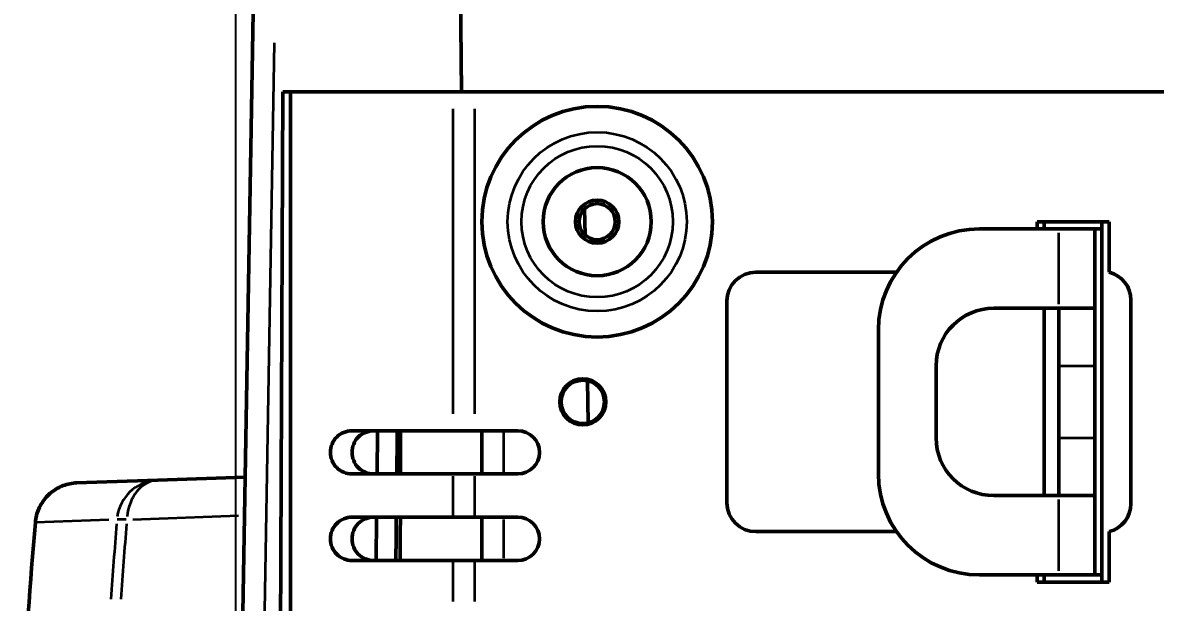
# Model space of a CAD drawing. Header units: millimetres. Extents: x 40 to 2195, y 40 to 1687.
# Drawn here: x 995.8 to 1074.3, y 366.6 to 406.8 of the extents above; entities that cross this region are included whole.
import ezdxf

# ---------------------------------------------------------------- set-up
doc = ezdxf.new("R2010")
doc.units = ezdxf.units.MM
doc.header["$LTSCALE"] = 8
for name, color, linetype, lineweight in [('Dimension (ISO)', 7, 'Continuous', 25), ('Visible (ISO)', 7, 'Continuous', 50), ('Visible Narrow (ISO)', 7, 'Continuous', 35)]:
    doc.layers.add(name, color=color, linetype=linetype, lineweight=lineweight)
doc.styles.add('Note Text (ANSI)', font='tahoma.ttf')
doc.dimstyles.new('Default (ISO)', dxfattribs={"dimscale": 8, "dimtxt": 1, "dimasz": 2.5, "dimexe": 3.175, "dimexo": 0, "dimgap": 0.762, "dimtad": 1, "dimrnd": 1e-08, "dimzin": 0, "dimdsep": 46, "dimtxsty": 'Note Text (ANSI)', "dimcen": 0.09, "dimdle": 10, "dimclrd": 1, "dimclre": 1, "dimclrt": 1, "dimazin": 0, "dimtfac": 3.5052, "dimtmove": 0, "dimatfit": 3, "dimfxl": 1, "dimtolj": 1, "dimtzin": 0, "dimlwd": -1, "dimlwe": -1, "dimarcsym": 0})

# ---------------------------------------------------------------- blocks, each defined once
blk = doc.blocks.new('*D14')
at = {"layer": 'Defpoints', "color": 0, "transparency": 16777216}
for p in [(1224.66, 453.895), (1010.54, 338.249), (1224.66, 338.249)]:
    blk.add_point(p, dxfattribs=at)
at = {"layer": 'Dimension (ISO)', "color": 1, "transparency": 16777216}
for p, q in [((1010.54, 338.249), (1010.54, 479.295)), ((1224.66, 338.249), (1224.66, 479.295)), ((1030.54, 453.895), (1204.66, 453.895))]:
    blk.add_line(p, q, dxfattribs=at)
for points in [[(1030.54, 457.228), (1030.54, 450.561), (1010.54, 453.895)], [(1204.66, 457.228), (1204.66, 450.561), (1224.66, 453.895)]]:
    blk.add_solid(points, dxfattribs=at)
at = {"layer": 'Dimension (ISO)', "color": 1, "transparency": 16777216, "insert": (1065.041, 470.457), "char_height": 8, "attachment_point": 1, "style": 'Note Text (ANSI)'}
blk.add_mtext('\\A1;214.12 mm [8.430 in]', dxfattribs=at)

msp = doc.modelspace()

# ---------------------------------------------------------------- linework, layer by layer
at = {"layer": 'Visible (ISO)'}
for p, q in [((1010.54, 338.249), (1011.776, 408.932)), ((1026.113, 409.011), (1026.202, 401.999)), ((1013.537, 338.249), (1013.815, 401.999)), ((1026.202, 401.999), (1013.815, 401.999)), ((1014.342, 273.999), (1014.342, 401.999)), ((1026.202, 401.999), (1208.998, 401.999)), ((1034.724, 393.891), (1034.756, 392.077)), ((1066.1, 392.999), (1066.1, 392.499)), ((1071.1, 392.999), (1066.1, 392.999)), ((1066.6, 392.999), (1066.6, 392.499)), ((1070.6, 367.999), (1070.6, 392.999)), ((1071.1, 389.499), (1071.1, 392.999)), ((1067.6, 392.499), (1062.1, 392.499)), ((1067.6, 392.499), (1070.1, 392.499)), ((1070.1, 386.999), (1070.1, 392.499)), ((1070.1, 392.499), (1070.6, 392.499)), ((1056.355, 389.499), (1046.6, 389.499)), ((1044.6, 387.499), (1044.6, 373.499)), ((1072.6, 373.435), (1072.6, 387.562)), ((1067.6, 386.999), (1063.1, 386.999)), ((1066.6, 386.999), (1066.6, 373.999)), ((1067.6, 382.999), (1067.6, 386.999)), ((1067.6, 386.999), (1070.1, 386.999)), ((1070.1, 386.999), (1070.1, 382.999)), ((1055.1, 385.499), (1055.1, 375.499)), ((1059.1, 377.999), (1059.1, 382.999)), ((1067.6, 382.999), (1067.6, 377.999)), ((1070.1, 382.999), (1070.1, 377.999)), ((1034.933, 381.961), (1034.983, 379.049)), ((1025.6, 378.499), (1018.6, 378.499)), ((1020.336, 375.499), (1020.362, 378.499)), ((1025.6, 378.499), (1027.1, 378.499)), ((1027.1, 378.499), (1030.1, 378.499)), ((1027.6, 378.499), (1027.6, 375.499)), ((1067.6, 373.999), (1067.6, 377.999)), ((1070.1, 377.999), (1070.1, 373.999)), ((1025.6, 375.499), (1018.6, 375.499)), ((1025.6, 375.499), (1027.1, 375.499)), ((1027.1, 375.499), (1030.1, 375.499)), ((999.53, 374.879), (1000.184, 374.902)), ((1000.184, 374.902), (1005.146, 375.075)), ((1005.146, 375.075), (1011.188, 375.286)), ((1005.146, 375.075), (1005.146, 375.075)), ((1005.146, 375.075), (1005.146, 375.075)), ((1067.6, 373.999), (1063.1, 373.999)), ((1067.6, 373.999), (1070.1, 373.999)), ((1070.1, 368.499), (1070.1, 373.999)), ((1025.6, 372.499), (1018.6, 372.499)), ((1020.283, 369.499), (1020.309, 372.499)), ((1025.6, 372.499), (1027.1, 372.499)), ((1027.1, 372.499), (1030.1, 372.499)), ((1027.6, 372.499), (1027.6, 369.499)), ((1046.6, 371.499), (1056.355, 371.499)), ((1071.1, 367.999), (1071.1, 371.499)), ((1025.6, 369.499), (1018.6, 369.499)), ((1025.6, 369.499), (1027.1, 369.499)), ((1027.1, 369.499), (1030.1, 369.499)), ((1062.1, 368.499), (1067.6, 368.499)), ((1066.1, 368.499), (1066.1, 367.999)), ((1066.6, 368.499), (1066.6, 367.999)), ((1067.6, 368.499), (1070.1, 368.499)), ((1070.6, 368.499), (1070.1, 368.499)), ((1066.1, 367.999), (1071.1, 367.999))]:
    msp.add_line(p, q, dxfattribs=at)
for centre, radius in [((1035.6, 392.999), 8), ((1035.6, 392.999), 3.75), ((1035.6, 392.999), 1.5), ((1035.6, 392.999), 1.25), ((1034.6, 380.499), 1.6), ((1034.6, 380.499), 1.5)]:
    msp.add_circle(centre, radius, dxfattribs=at)
for centre, radius, start, end in [((1062.1, 385.499), 7, 90, 180), ((1046.6, 387.499), 2, 90, 180), ((1070.6, 387.562), 2, 0, 75.52249), ((1063.1, 382.999), 4, 90, 180), ((1030.1, 376.999), 1.5, 270, 90), ((1063.1, 377.999), 4, 180, 270), ((1062.1, 375.499), 7, 180, 270), ((1005.251, 372.077), 3, 92.00002, 92.05418), ((1046.6, 373.499), 2, 180, 270), ((1070.6, 373.435), 2, 284.47751, 0), ((1030.1, 370.999), 1.5, 270, 90), ((1395.186, 337.999), 400, 175.10414, 176.91759)]:
    msp.add_arc(centre, radius, start, end, dxfattribs=at)
for centre, major_axis, ratio, start_param, end_param in [((1195.529, -5431.359), (67.906, -11372.355), 0.014205, 4.176101, 4.176408), ((1005.251, 372.077), (-0.105, 2.998), 0.755187, 6.283133, 6.283185), ((1195.529, -5431.359), (67.906, -11372.355), 0.014205, 4.176715, 4.177022)]:
    msp.add_ellipse(centre, major_axis=major_axis, ratio=ratio, start_param=start_param, end_param=end_param, dxfattribs=at)
for points, degree in [([(1018.6, 378.499), (1018.207, 378.498), (1017.425, 378.175), (1016.938, 376.999), (1017.425, 375.823), (1018.207, 375.5), (1018.6, 375.499)], 3), ([(1020.1, 378.499), (1019.707, 378.498), (1018.925, 378.175), (1018.438, 376.999), (1018.925, 375.823), (1019.707, 375.5), (1020.1, 375.499)], 3), ([(1021.739, 378.499), (1021.723, 376.999), (1021.707, 375.499)], 2), ([(1018.6, 372.499), (1018.207, 372.498), (1017.425, 372.175), (1016.938, 370.999), (1017.425, 369.823), (1018.207, 369.5), (1018.6, 369.499)], 3), ([(1020.1, 372.499), (1019.707, 372.498), (1018.925, 372.175), (1018.438, 370.999), (1018.925, 369.823), (1019.707, 369.5), (1020.1, 369.499)], 3), ([(1021.675, 372.499), (1021.659, 370.999), (1021.643, 369.499)], 2)]:
    msp.add_open_spline(points, degree=degree, dxfattribs=at)
msp.add_open_spline([(996.646, 372.137), (996.674, 372.46), (996.755, 372.782), (997.012, 373.371), (997.188, 373.646), (997.614, 374.12), (997.868, 374.326), (998.421, 374.643), (998.727, 374.758), (999.201, 374.854), (999.366, 374.873), (999.53, 374.879)], degree=3, knots=[0, 0, 0, 0, 0.0972245, 0.0972245, 0.1927568, 0.1927568, 0.2883498, 0.2883498, 0.3839406, 0.3839406, 0.4334187, 0.4334187, 0.4334187, 0.4334187], dxfattribs=at)
at = {"layer": 'Visible Narrow (ISO)'}
for p, q in [((1013.214, 405.415), (1012.102, 341.784)), ((1025.6, 400.824), (1025.6, 379.674)), ((1027.1, 400.824), (1027.1, 379.674)), ((1067.6, 387.274), (1067.6, 392.224)), ((1067.725, 382.999), (1069.975, 382.999)), ((1029.1, 378.349), (1029.1, 375.649)), ((1067.725, 377.999), (1069.975, 377.999)), ((1025.6, 375.349), (1025.6, 372.649)), ((1027.1, 375.349), (1027.1, 372.649)), ((1067.6, 368.774), (1067.6, 373.724)), ((1001.748, 372.315), (996.66, 372.137)), ((1003.397, 372.349), (1010.734, 372.607)), ((1029.1, 372.349), (1029.1, 369.649)), ((1025.6, 369.349), (1025.6, 366.649)), ((1027.1, 369.349), (1027.1, 366.649))]:
    msp.add_line(p, q, dxfattribs=at)
for radius in [6.207, 5.246]:
    msp.add_circle((1035.6, 392.999), radius, dxfattribs=at)
for centre, major_axis, ratio, start_param, end_param in [((1005.251, 372.077), (-0.105, 2.998), 0.987539, 0.073407, 1.377906), ((1005.251, 372.077), (-0.105, 2.998), 0.755187, 0.072923, 1.38554), ((1005.251, 372.077), (-2.99, 0.243), 0.037604, 5.60083, 6.098543), ((1350.163, 337.989), (-0.063, 384.941), 0.907298, 1.482064, 1.495674), ((1350.652, 337.99), (-0.055, 385.136), 0.90631, 1.482131, 1.495759)]:
    msp.add_ellipse(centre, major_axis=major_axis, ratio=ratio, start_param=start_param, end_param=end_param, dxfattribs=at)

# ---------------------------------------------------------------- dimensions: what is measured, and where the dimension line sits
at = {"layer": 'Dimension (ISO)', "color": 1, "true_color": 0xff0000}
dim = msp.add_linear_dim(base=(1224.66, 453.895), p1=(1010.54, 338.249), p2=(1224.66, 338.249), angle=180, text='<> mm [8.430 in]', dimstyle='Default (ISO)', override={"dimgap": 0.762, "dimdec": 2, "dimpost": '', "dimtol": 0, "dimlim": 0, "dimtp": 0, "dimtm": 0, "dimtdec": 2, "dimtofl": 0, "dimatfit": 1}, dxfattribs=at)
dim.commit()
dim.dimension.update_dxf_attribs({"geometry": '*D14', "text_midpoint": (1117.6, 453.895), "dimtype": 160})

doc.saveas('drawing.dxf')
